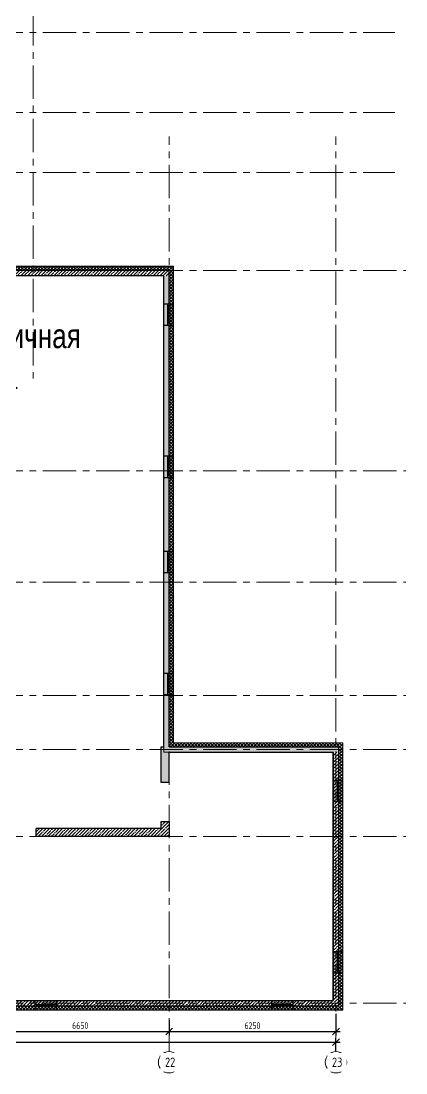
# Model space of a CAD drawing. Header units: millimetres. Extents: x -13407 to 8917537, y -2611 to 109271.
# Drawn here: x 56624 to 71033, y -2611 to 36828 of the extents above; entities that cross this region are included whole.
import ezdxf
from ezdxf.enums import TextEntityAlignment as Align

# ---------------------------------------------------------------- set-up
doc = ezdxf.new("R2018")
doc.units = ezdxf.units.MM
doc.linetypes.add('CENTER', pattern=[2, 1.25, -0.25, 0.25, -0.25])
doc.layers.get('Defpoints').update_dxf_attribs({"color": 6})
for name, color, linetype, lineweight in [('АР_Маркер экспликации', 239, 'Continuous', 13), ('АР_Навесной фасад', 5, 'Continuous', 5), ('АР_Номер помещения', 1, 'Continuous', 25), ('АР_Окна БЛОК', 250, 'Continuous', 13), ('АР_Оси', 193, 'Continuous', 9), ('АР_Оси размеры', 164, 'Continuous', 9), ('АР_Помещения_площадь', 19, 'Continuous', 9), ('АР_Сущ Несущая стена', 202, 'Continuous', 30), ('АР_тонкая линия', 250, 'Continuous', 0), ('АР_Утеплитель', 250, 'Continuous', 9), ('АР_Штриховка монолит', 250, 'Continuous', 9), ('СТЕНЫ кирпич ЛИДЕР', 250, 'Continuous', 15)]:
    doc.layers.add(name, color=color, linetype=linetype, lineweight=lineweight)
doc.layers.add('АР_Названия помещений', color=124, linetype='Continuous', lineweight=5, plot=False)
doc.styles.add('ISOCPEUR', font='isocpeur.ttf', dxfattribs={"width": 0.7})
doc.styles.get("Standard").update_dxf_attribs({"font": 'arial.ttf'})
doc.styles.add('ГОСТ 2.304', font='isocpeur.ttf', dxfattribs={"width": 0.7})
doc.dimstyles.new('СПДС', dxfattribs={"dimscale": 100, "dimtxt": 2.5, "dimasz": 2.5, "dimexe": 1.5, "dimexo": 0, "dimgap": 1, "dimtad": 1, "dimdec": 0, "dimrnd": 1, "dimtxsty": 'ГОСТ 2.304', "dimblk": 'OBLIQUE', "dimcen": 2.5, "dimdle": 1.5, "dimadec": 0, "dimazin": 2, "dimtfac": 0.75, "dimtdec": 0, "dimtmove": 1, "dimatfit": 3, "dimfxl": 1, "dimtolj": 1, "dimarcsym": 1})
pattern_1 = [(45, (-951587.81, 109999.9), (-123.743687, 123.743687), []), (45, (-951464.07, 109999.9), (-123.743687, 123.743687), [218.75, -43.75, 0, -43.75])]

# ---------------------------------------------------------------- blocks, each defined once
blk = doc.blocks.new('*U18')
at = {"true_color": 0xffffff}
h = blk.add_hatch(color=7, dxfattribs=at)
h.dxf.hatch_style = 1
h.paths.add_polyline_path([(-800, -140), (0, -140), (0, 220), (-800, 220)])
at = {"lineweight": 30}
for p, q in [((-800, -140), (-800, 220)), ((0, -140), (0, 220))]:
    blk.add_line(p, q, dxfattribs=at)
for p, q in [((0, 220), (-800, 220)), ((-800, 70), (0, 70)), ((-800, 0), (0, 0)), ((-730, 0), (-730, 70)), ((-730, 35), (-70, 35)), ((-70, 0), (-70, 70)), ((-800, -140), (0, -140)), ((-800, -140), (-800, -140)), ((-800, -140), (-800, -140)), ((0, -140), (0, -140)), ((0, -140), (0, -140))]:
    blk.add_line(p, q)
blk = doc.blocks.new('_Oblique')
at = {"color": 0, "linetype": 'ByBlock', "lineweight": -2}
blk.add_line((-0.5, -0.5), (0.5, 0.5), dxfattribs=at)
blk = doc.blocks.new('*D85')
at = {"layer": 'Defpoints', "color": 0, "ltscale": 100, "transparency": 16777216}
for p in [(55515, -636), (62165, -636), (62165, -1059)]:
    blk.add_point(p, dxfattribs=at)
at = {"layer": 'АР_Оси размеры', "color": 0, "lineweight": -2, "ltscale": 100, "transparency": 16777216}
for p, q in [((55515, -636), (55515, -1209)), ((62165, -636), (62165, -1209)), ((55365, -1059), (62315, -1059))]:
    blk.add_line(p, q, dxfattribs=at)
at = {"layer": 'АР_Оси размеры', "color": 0, "lineweight": -2, "ltscale": 100, "transparency": 16777216, "xscale": 250, "yscale": 250, "zscale": 250, "rotation": 180}
blk.add_blockref('_Oblique', (55515, -1059), dxfattribs=at)
at = {"layer": 'АР_Оси размеры', "color": 0, "lineweight": -2, "ltscale": 100, "transparency": 16777216, "xscale": 250, "yscale": 250, "zscale": 250}
blk.add_blockref('_Oblique', (62165, -1059), dxfattribs=at)
at = {"layer": 'АР_Оси размеры', "color": 0, "ltscale": 100, "transparency": 16777216, "insert": (58840, -834), "char_height": 250, "attachment_point": 5, "style": 'ГОСТ 2.304'}
blk.add_mtext('\\A1;6650', dxfattribs=at)
blk = doc.blocks.new('*D86')
at = {"layer": 'Defpoints', "color": 0, "ltscale": 100, "transparency": 16777216}
for p in [(62165, -636), (68415, -397), (68415, -1059)]:
    blk.add_point(p, dxfattribs=at)
at = {"layer": 'АР_Оси размеры', "color": 0, "lineweight": -2, "ltscale": 100, "transparency": 16777216}
for p, q in [((62165, -636), (62165, -1209)), ((68415, -397), (68415, -1209)), ((62015, -1059), (68565, -1059))]:
    blk.add_line(p, q, dxfattribs=at)
at = {"layer": 'АР_Оси размеры', "color": 0, "lineweight": -2, "ltscale": 100, "transparency": 16777216, "xscale": 250, "yscale": 250, "zscale": 250, "rotation": 180}
blk.add_blockref('_Oblique', (62165, -1059), dxfattribs=at)
at = {"layer": 'АР_Оси размеры', "color": 0, "lineweight": -2, "ltscale": 100, "transparency": 16777216, "xscale": 250, "yscale": 250, "zscale": 250}
blk.add_blockref('_Oblique', (68415, -1059), dxfattribs=at)
at = {"layer": 'АР_Оси размеры', "color": 0, "ltscale": 100, "transparency": 16777216, "insert": (65290, -834), "char_height": 250, "attachment_point": 5, "style": 'ГОСТ 2.304'}
blk.add_mtext('\\A1;6250', dxfattribs=at)
blk = doc.blocks.new('*D56')
at = {"layer": 'Defpoints', "color": 0, "ltscale": 100, "transparency": 16777216}
for p in [(68415, -1461), (0, -1786), (68415, -1786)]:
    blk.add_point(p, dxfattribs=at)
at = {"layer": 'АР_Оси размеры', "color": 0, "lineweight": -2, "ltscale": 100, "transparency": 16777216}
for p, q in [((-150, -1461), (68565, -1461)), ((0, -1786), (0, -1311)), ((68415, -1786), (68415, -1311))]:
    blk.add_line(p, q, dxfattribs=at)
at = {"layer": 'АР_Оси размеры', "color": 0, "lineweight": -2, "ltscale": 100, "transparency": 16777216, "xscale": 250, "yscale": 250, "zscale": 250, "rotation": 180}
blk.add_blockref('_Oblique', (0, -1461), dxfattribs=at)
at = {"layer": 'АР_Оси размеры', "color": 0, "lineweight": -2, "ltscale": 100, "transparency": 16777216, "xscale": 250, "yscale": 250, "zscale": 250}
blk.add_blockref('_Oblique', (68415, -1461), dxfattribs=at)
at = {"layer": 'АР_Оси размеры', "color": 0, "ltscale": 100, "transparency": 16777216, "insert": (34208, -1236), "char_height": 250, "attachment_point": 5, "style": 'ГОСТ 2.304'}
blk.add_mtext('\\A1;68415', dxfattribs=at)
blk = doc.blocks.new('*U101')
at = {"layer": 'Defpoints', "color": 7}
blk.add_line((-14083, 1130), (-14505, 1130), dxfattribs=at)
at = {"layer": 'АР_Номер помещения', "color": 7}
blk.add_circle((-17144, 1776), 400, dxfattribs=at)
at = {"layer": 'Defpoints', "color": 7, "style": 'ISOCPEUR', "width": 0.7}
blk.add_attdef('ПЛОЩАДЬ_ПОМЕЩЕНИЯ', text='', height=200, dxfattribs=at).set_placement((-14078, 1376), align=Align.MIDDLE_RIGHT)
at = {"layer": 'Defpoints', "color": 7, "style": 'ISOCPEUR', "width": 0.7, "flags": 1}
blk.add_attdef('КАТЕГОРИЯ', (-499, -2092), '', height=250, dxfattribs=at)
at = {"layer": 'АР_Номер помещения', "color": 7, "style": 'ISOCPEUR', "width": 0.7}
blk.add_attdef('НОМЕР_ПОМЕЩЕНИЯ', text='', height=300, dxfattribs=at).set_placement((-17144, 1776), align=Align.MIDDLE_CENTER)
at = {"layer": 'АР_Помещения_площадь', "color": 7, "lineweight": 30, "width": 0.7, "flags": 104}
blk.add_attdef('ИМЯ_ПОМЕЩЕНИЯ', text='', height=100, dxfattribs=at).set_placement((158, 1217), align=Align.MIDDLE_CENTER)

msp = doc.modelspace()

# ---------------------------------------------------------------- hatches: boundary and pattern name
at = {"layer": 'АР_Утеплитель', "ltscale": 100}
h = msp.add_hatch(dxfattribs=at)
h.set_pattern_fill('ANSI37', color=256, scale=700)
h.set_pattern_definition([(45, (-945096.63, 49153.53), (-61.871843, 61.871843), []), (135, (-945096.63, 49153.53), (-61.871843, -61.871843), [])])
edge = h.paths.add_edge_path()
edge.add_line((38990.3, 11040), (39140.7, 11040))
edge.add_arc((34350.7, 11337), 4799.2, 356.45146, 359.43836)
edge.add_line((39149.7, 11290), (47385, 11290))
edge.add_line((47385, 11290), (47385, 6100))
edge.add_line((47385, 6100), (55265, 6100))
edge.add_line((55265, 6100), (55265, -250))
edge.add_line((55265, -250), (68665, -250))
edge.add_line((68665, -250), (68665, 9760))
edge.add_line((68665, 9760), (62315, 9760))
edge.add_line((62315, 9760), (62315, 27630))
edge.add_line((62315, 27630), (51815, 27630))
edge.add_line((51815, 27630), (51815, 31595))
edge.add_line((51815, 31595), (16715, 31595))
edge.add_line((16715, 31595), (16715, 27630))
edge.add_line((16715, 27630), (11889.8, 27630))
edge.add_line((11889.8, 27630), (11889.8, 27480))
edge.add_line((11889.8, 27480), (16865, 27480))
edge.add_line((16865, 27480), (16865, 31445))
edge.add_line((16865, 31445), (51665, 31445))
edge.add_line((51665, 31445), (51665, 27480))
edge.add_line((51665, 27480), (62165, 27480))
edge.add_line((62165, 27480), (62165, 9610))
edge.add_line((62165, 9610), (68515, 9610))
edge.add_line((68515, 9610), (68515, -100))
edge.add_line((68515, -100), (55415, -100))
edge.add_line((55415, -100), (55415, 6250))
edge.add_line((55415, 6250), (47535, 6250))
edge.add_line((47535, 6250), (47535, 11440))
edge.add_line((47535, 11440), (38999.7, 11440))
edge.add_arc((34187.5, 11353.5), 4812.9, -3.73457, 1.02993, ccw=False)
at = {"layer": 'АР_Штриховка монолит', "ltscale": 100}
h = msp.add_hatch(dxfattribs=at)
h.set_pattern_fill('ANSI35', color=256, scale=700)
h.set_pattern_definition(pattern_1)
h.paths.add_polyline_path([(62165, 27480), (51665, 27480), (51665, 27280), (55475, 27280), (55475.1, 18959.6), (55675.1, 18959.6), (55675, 27280), (61965, 27280), (62165, 27280)])
h = msp.add_hatch(dxfattribs=at)
h.set_pattern_fill('ANSI35', color=256, scale=700)
h.set_pattern_definition(pattern_1)
h.paths.add_polyline_path([(68515, 9610), (62165, 9610), (62165, 27280.4), (61965, 27279.6), (61965, 9610), (61865, 9610), (61865, 8281.7), (62165, 8281.7), (62165, 9410), (68315, 9410), (68515, 9410)])
h = msp.add_hatch(dxfattribs=at)
h.set_pattern_fill('ANSI35', color=256, scale=700)
h.set_pattern_definition(pattern_1)
h.paths.add_polyline_path([(68515, 9410), (68315, 9410), (68315, 100), (68315, -100), (68515, -100)])
h = msp.add_hatch(dxfattribs=at)
h.set_pattern_fill('ANSI35', color=256, scale=700)
h.set_pattern_definition([(45, (-218395.23, -55205.68), (-123.74369, 123.74369), []), (45, (-218271.49, -55205.68), (-123.74369, 123.74369), [218.75, -43.75, 0, -43.75])])
h.paths.add_polyline_path([(61865, 6550), (57194.3, 6550), (57194.3, 6250), (62165, 6250), (62165, 6811.7), (61865, 6811.7)])
h = msp.add_hatch(dxfattribs=at)
h.set_pattern_fill('ANSI35', color=256, scale=700)
h.set_pattern_definition(pattern_1)
h.paths.add_polyline_path([(55615, 100), (55415, 100), (55415, -100), (68315, -100), (68315, 100)])

# ---------------------------------------------------------------- linework, layer by layer
at = {"layer": 'АР_Навесной фасад', "ltscale": 100}
for p, q in [((62315, 27630), (51815, 27630)), ((62325, 27640), (51825, 27640)), ((62315, 9760), (62315, 27630)), ((62325, 9770), (62325, 27640)), ((62315, 9760), (68665.4, 9760)), ((62325, 9770), (68675.4, 9770))]:
    msp.add_line(p, q, dxfattribs=at)
at = {"layer": 'АР_Навесной фасад', "color": 18, "ltscale": 100, "true_color": 0x000000}
for points in [[(68665, -250), (68665.4, 9760)], [(68675, -260), (68675.4, 9770)], [(55255, -260), (68675, -260)], [(55265, -250), (68665, -250)]]:
    msp.add_lwpolyline(points, dxfattribs=at)
at = {"layer": 'АР_Оси', "linetype": 'CENTER', "ltscale": 1000}
for p, q in [((57079.9, 79157.5), (57079.9, 23425.1)), ((-12563.8, 36395), (70614.6, 36395)), ((-12563.8, 33395), (70614.6, 33395)), ((62165, -1811.3), (62165, 32496.2)), ((68415, -1811.3), (68415, 32496.2)), ((-12563.8, 31145), (70614.6, 31145)), ((-12563.8, 27480), (71033.4, 27480)), ((-12563.8, 19960), (71033.4, 19960)), ((-12563.8, 19960), (71033.4, 19960)), ((-12563.8, 15790), (71033.4, 15790)), ((-12563.8, 11540), (71033.4, 11540)), ((-12563.8, 9510), (71033.4, 9510)), ((-12563.8, 6250), (71033.4, 6250)), ((-12563.8, 0), (71033.4, 0))]:
    msp.add_line(p, q, dxfattribs=at)
at = {"layer": 'АР_Оси', "ltscale": 0.5}
for centre in [(62165, -2211.3), (68415, -2211.3)]:
    msp.add_circle(centre, 400, dxfattribs=at)
at = {"layer": 'АР_Сущ Несущая стена', "ltscale": 100}
for p, q in [((62165, 27480), (51665, 27480)), ((61965, 27280), (55675, 27280)), ((61965, 9610), (61965, 27280)), ((62165, 9610), (62165, 27480)), ((61965, 22740), (61965, 24495)), ((61965, 20555), (61965, 21640)), ((61965, 17785), (61965, 18955)), ((61865, 9610), (61965, 9610)), ((61865, 8281.7), (61865, 9610)), ((62165, 9610), (68515, 9610)), ((68515, -100), (68515, 9610)), ((62165, 8281.7), (62165, 9410)), ((62165, 9410), (68315, 9410)), ((68315, 100), (68315, 9410)), ((61865, 6550), (61865, 6811.7)), ((61865, 6811.7), (62165, 6811.7)), ((62165, 6811.7), (62165, 6250)), ((61865, 6550), (57194.3, 6550)), ((57194.3, 6250), (57194.3, 6550)), ((62165, 6250), (57194.3, 6250)), ((55615, 100), (68315, 100)), ((55415, -100), (68515, -100))]:
    msp.add_line(p, q, dxfattribs=at)
msp.add_lwpolyline([(62165, 8281.7), (61865, 8281.7)], dxfattribs=at)
at = {"layer": 'АР_тонкая линия', "color": 18, "ltscale": 100, "true_color": 0x000000}
msp.add_lwpolyline([(17165, 31145), (51365, 31145), (51365, 27280), (61965, 27280), (61965, 9410), (68315.4, 9410), (68315.4, 100), (55615, 100), (55615, 6450), (47735, 6450), (47735, 11640), (38600.8, 11640)], dxfattribs=at)
at = {"layer": 'СТЕНЫ кирпич ЛИДЕР', "linetype": 'Continuous', "ltscale": 100}
msp.add_lwpolyline([(58841.7, 100), (58721.7, 100)], dxfattribs=at)

# ---------------------------------------------------------------- block references
at = {"layer": 'АР_Маркер экспликации', "color": 7}
ref = msp.add_blockref('*U101', (69370.3, 24997.2), dxfattribs=at)
ref.add_attrib('НОМЕР_ПОМЕЩЕНИЯ', '502', dxfattribs={"layer": 'АР_Номер помещения', "color": 7, "height": 300, "style": 'ISOCPEUR', "width": 0.7}).set_placement((52226, 26773), align=Align.MIDDLE_CENTER)
lines = msp.add_mtext('\\W0.8000;Лестничная клетка (Л1)', dxfattribs={"layer": 'АР_Названия помещений', "insert": (53521.6, 25479.2), "char_height": 916.195, "width": 926.94, "attachment_point": 1})
ref.add_attrib('ИМЯ_ПОМЕЩЕНИЯ', '', (53521.6, 25479.2), dxfattribs={"flags": 104}).embed_mtext(lines)
ref.add_attrib('ПЛОЩАДЬ_ПОМЕЩЕНИЯ', '#####', dxfattribs={"layer": 'Defpoints', "color": 7, "height": 200, "style": 'ISOCPEUR', "width": 0.7}).set_placement((55292.3, 26373.3), align=Align.MIDDLE_RIGHT)
at = {"layer": 'АР_Окна БЛОК'}
for p, rotation in [((62105, 25430), 270), ((62105, 19720), 270), ((62105, 16150), 270), ((62105, 11580), 270), ((68455.3, 1145), 270), ((65995, -40), 180)]:
    msp.add_blockref('*U18', p, dxfattribs=dict(at, rotation=rotation))
at = {"layer": 'АР_Окна БЛОК', "xscale": -1}
for p, rotation in [((68455.3, 8365), 270), ((57935, -40), 180)]:
    msp.add_blockref('*U18', p, dxfattribs=dict(at, rotation=rotation))

# ---------------------------------------------------------------- dimensions: what is measured, and where the dimension line sits
at = {"layer": 'АР_Оси размеры', "ltscale": 100}
for base, p1, p2, picture, middle in [((62165, -1058.6), (55515, -636.5), (62165, -636.5), '*D85', (58840, -833.6)), ((68415, -1058.6), (62165, -636.5), (68415, -397.1), '*D86', (65290, -833.6))]:
    dim = msp.add_linear_dim(base=base, p1=p1, p2=p2, dimstyle='СПДС', dxfattribs=at)
    dim.commit()
    dim.dimension.update_dxf_attribs({"geometry": picture, "text_midpoint": middle})

# ---------------------------------------------------------------- next in the draw order: texts
at = {"layer": 'АР_Оси', "char_height": 350, "attachment_point": 1, "line_spacing_factor": 1.149209, "style": 'ГОСТ 2.304', "bg_fill": 2}
for s, insert, width in [('{\\W0.8;22}', (62013.7, -2033.5), 520.89), ('{\\W0.8;23}', (68263.6, -2033.5), 370.762)]:
    msp.add_mtext(s, dxfattribs=dict(at, insert=insert, width=width))

# ---------------------------------------------------------------- next in the draw order: dimensions: what is measured, and where the dimension line sits
at = {"layer": 'АР_Оси размеры', "ltscale": 100}
dim = msp.add_linear_dim(base=(68415, -1460.7), p1=(0, -1786.3), p2=(68415, -1786.3), dimstyle='СПДС', dxfattribs=at)
dim.commit()
dim.dimension.update_dxf_attribs({"geometry": '*D56', "text_midpoint": (34207.5, -1235.7)})

doc.saveas('drawing.dxf')
